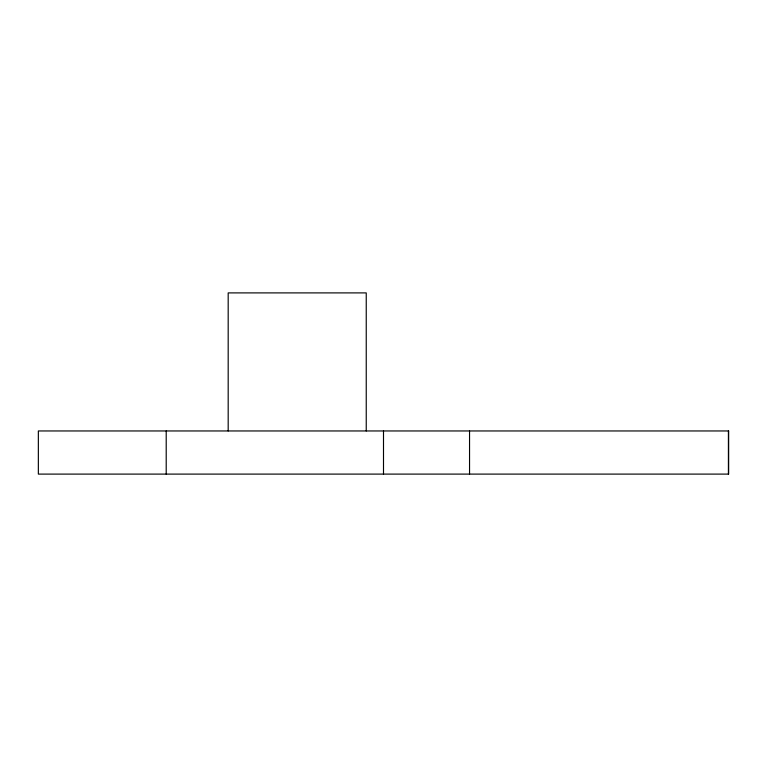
<?xml version="1.0" encoding="UTF-8"?>
<svg xmlns="http://www.w3.org/2000/svg" width="767" height="767" viewBox="0 0 767 767"><rect width="100%" height="100%" fill="white"/><g stroke="black" fill="none" stroke-linecap="round" stroke-linejoin="round"><path stroke-width="1.15" d="M728.41 430.958L728.41 474.102M469.548 430.958L469.548 474.102M383.5 430.958L383.5 474.102M366.243 430.958L366.243 292.898L228.183 292.898L228.183 430.958M166.209 430.958L166.209 474.102M728.65 430.958L38.35 430.958L38.35 474.102L728.65 474.102L728.65 430.958"/></g></svg>
